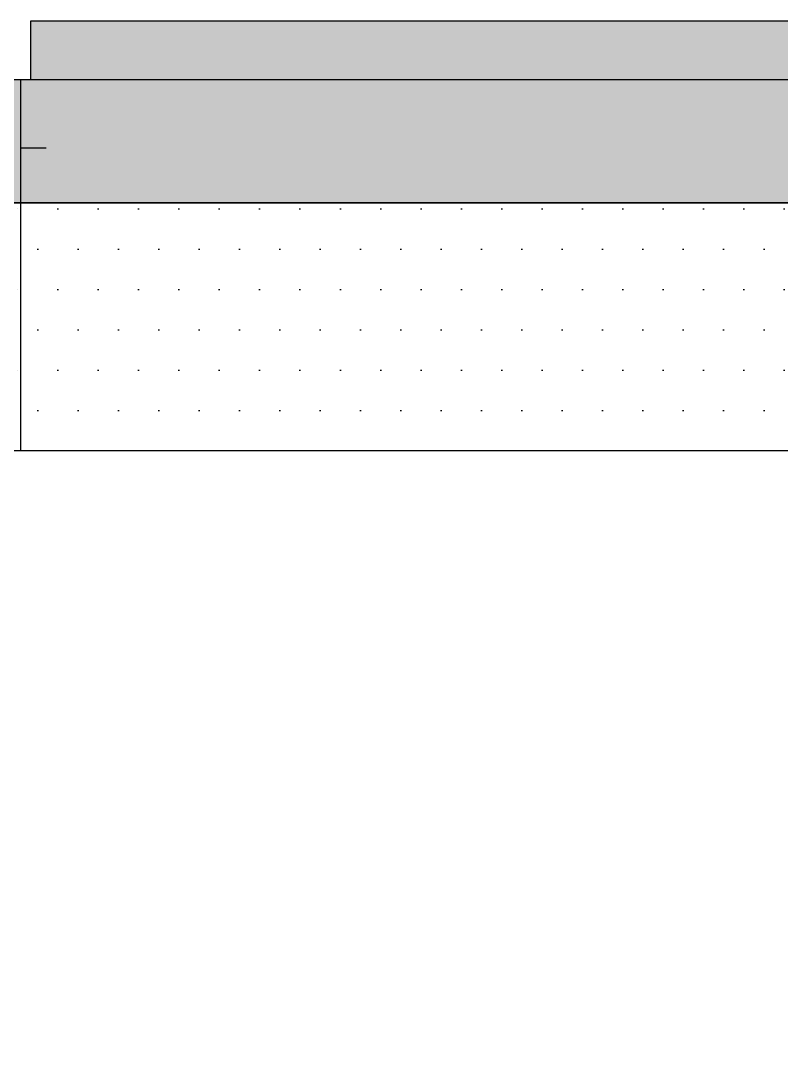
# Model space of a CAD drawing. Header units: millimetres. Extents: x 652937 to 1670132, y 1473552 to 2851037.
# Drawn here: x 707492 to 708240, y 1492962 to 1493983 of the extents above; entities that cross this region are included whole.
import ezdxf

# ---------------------------------------------------------------- set-up
doc = ezdxf.new("R2010")
doc.units = ezdxf.units.MM
for name, pattern in [('HIDDEN', [0.375, 0.25, -0.125]), ('XKITLINE00', [0]), ('XKITLINE02', [4, 2, -2])]:
    doc.linetypes.add(name, pattern=pattern)
doc.layers.get('Defpoints').update_dxf_attribs({"color": 255})
for name, color, linetype in [('000 - CONCRETE_COL_HATCH_', 251, 'Continuous'), ('000 - CONCRETE_COL_WIPEOUT_', 250, 'Continuous'), ('000 - CONCRETE_WALL_MAIN_COLOR_4', 4, 'Continuous'), ('000 - EXISTING_PRECAST_MAIN_COLOR_1', 1, 'Continuous'), ('010 - ASPG_FLASHING_HATCH_', 251, 'Continuous'), ('010 - ASPG_FLASHING_MAIN_COLOR_2', 2, 'Continuous'), ('010 - ASPG_FLASHING_MAIN_COLOR_4', 4, 'Continuous'), ('010 - ASPG_FLASHING_WIPEOUT_', 250, 'Continuous'), ('010 - ASPG_FLASING_WIPEOUT_', 250, 'Continuous')]:
    doc.layers.add(name, color=color, linetype=linetype)
doc.layers.add('A-230-M_FLOOR', color=2, linetype='Continuous', lineweight=25)
doc.layers.add('A-WALL', color=2, linetype='Continuous', lineweight=25)
pattern_1 = [(0, (0, 0), (3.96875, 7.9375), [0, -7.9375])]
pattern_2 = [(0, (0, 0), (19.84375, 39.6875), [0, -39.6875])]

# ---------------------------------------------------------------- blocks, each defined once
blk = doc.blocks.new('opening')
at = {"layer": 'A-230-M_FLOOR', "color": 15, "linetype": 'HIDDEN', "ltscale": 30}
blk.add_lwpolyline([(6.9598, 13.7349), (23.2129, 1.6973)], dxfattribs=at)
blk = doc.blocks.new('*U8396')
blk.add_wipeout([(740, 75), (740, -75), (-740, -75), (-740, 75)]).dxf.layer = '000 - CONCRETE_COL_WIPEOUT_'
at = {"layer": '000 - CONCRETE_COL_HATCH_'}
h = blk.add_hatch(dxfattribs=at)
h.set_pattern_fill('AR-CONC', color=256, scale=0.05, style=0)
h.paths.add_polyline_path([(-740, -75), (-740, 75), (740, 75), (740, -75)])
at = {"layer": '000 - CONCRETE_WALL_MAIN_COLOR_4'}
blk.add_lwpolyline([(-740, -75), (-740, 75), (740, 75), (740, -75), (-740, -75)], close=True, dxfattribs=at)
blk = doc.blocks.new('W-1-PP18-ST_ENT3_REV02_20260413-050421_PP18_ENT3_MAIN_PLAN')
at = {"layer": '000 - EXISTING_PRECAST_MAIN_COLOR_1', "linetype": 'HIDDEN', "lineweight": 0, "ltscale": 8}
for p, q in [((8655, 1330), (7175, 1330)), ((7175, 1180), (7175, 1330)), ((8655, 1180), (7175, 1180))]:
    blk.add_line(p, q, dxfattribs=at)
at = {"layer": '000 - EXISTING_PRECAST_MAIN_COLOR_1', "linetype": 'XKITLINE02', "lineweight": 0}
for p, q in [((7375, 1190), (7375, 1180)), ((7575, 1190), (7375, 1190)), ((7575, 1190), (7575, 1180)), ((7575, 1180), (7375, 1180)), ((7500, 1180), (7450, 1180)), ((7495, 1180), (7495, 1040)), ((7375, 1154), (7375, 954)), ((7575, 1154), (7375, 1154)), ((7450, 1155), (7450, 1040)), ((7500, 1155), (7500, 1040)), ((7575, 954), (7575, 1154)), ((7450, 1040), (7500, 1040)), ((7375, 954), (7575, 954))]:
    blk.add_line(p, q, dxfattribs=at)
at = {"layer": '000 - EXISTING_PRECAST_MAIN_COLOR_1', "linetype": 'XKITLINE00', "lineweight": 0}
for p, q in [((7450, 1180), (7450, 1155)), ((7500, 1155), (7500, 1180))]:
    blk.add_line(p, q, dxfattribs=at)
at = {"layer": 'A-WALL', "color": 2, "lineweight": 13}
blk.add_lwpolyline([(5165, 1155.8), (13175, 1155.9)], dxfattribs=at)
at = {"color": 4, "xscale": 1000, "yscale": 1000, "zscale": 1000, "rotation": 90.00830806532032}
blk.add_blockref('opening', (9903.2, -22408.6), dxfattribs=at)
blk.add_blockref('*U8396', (7915, 1255))
blk = doc.blocks.new('*U9124')
blk.add_wipeout([(0, -52), (918.7, -52), (918.7, -296), (0, -296)]).dxf.layer = '010 - ASPG_FLASHING_WIPEOUT_'
at = {"layer": '010 - ASPG_FLASHING_HATCH_'}
h = blk.add_hatch(dxfattribs=at)
h.set_pattern_fill('DOTS', color=256, scale=0.5)
h.set_pattern_definition(pattern_2)
h.paths.add_polyline_path([(0, -52), (918.7, -52), (918.7, -296), (0, -296)])
at = {"layer": '010 - ASPG_FLASHING_MAIN_COLOR_2'}
blk.add_lwpolyline([(0, -52), (918.7, -52), (918.7, -296), (0, -296)], close=True, dxfattribs=at)
blk.add_wipeout([(0, 69.3), (918.7, 69.3), (918.7, -52), (0, -52)]).dxf.layer = '010 - ASPG_FLASING_WIPEOUT_'
at = {"layer": '010 - ASPG_FLASHING_HATCH_'}
h = blk.add_hatch(dxfattribs=at)
h.set_pattern_fill('DOTS', color=256, scale=0.1)
h.set_pattern_definition(pattern_1)
h.paths.add_polyline_path([(0, 69.3), (918.7, 69.3), (918.7, -52), (0, -52)])
at = {"layer": '010 - ASPG_FLASHING_MAIN_COLOR_4'}
blk.add_lwpolyline([(0, 69.3), (918.7, 69.3), (918.7, -52), (0, -52)], close=True, dxfattribs=at)
at = {"layer": 'Defpoints'}
blk.add_line((0, 2), (25, 2), dxfattribs=at)
blk.add_line((0, 2), (25, 2), dxfattribs=at)
blk = doc.blocks.new('*U9122')
blk.add_wipeout([(0, -52), (2250, -52), (2250, -296), (0, -296)]).dxf.layer = '010 - ASPG_FLASHING_WIPEOUT_'
at = {"layer": '010 - ASPG_FLASHING_HATCH_'}
h = blk.add_hatch(dxfattribs=at)
h.set_pattern_fill('DOTS', color=256, scale=0.5)
h.set_pattern_definition(pattern_2)
h.paths.add_polyline_path([(0, -52), (2250, -52), (2250, -296), (0, -296)])
at = {"layer": '010 - ASPG_FLASHING_MAIN_COLOR_2'}
blk.add_lwpolyline([(0, -52), (2250, -52), (2250, -296), (0, -296)], close=True, dxfattribs=at)
blk.add_wipeout([(0, 69.3), (2250, 69.3), (2250, -52), (0, -52)]).dxf.layer = '010 - ASPG_FLASING_WIPEOUT_'
at = {"layer": '010 - ASPG_FLASHING_HATCH_'}
h = blk.add_hatch(dxfattribs=at)
h.set_pattern_fill('DOTS', color=256, scale=0.1)
h.set_pattern_definition(pattern_1)
h.paths.add_polyline_path([(0, 69.3), (2250, 69.3), (2250, -52), (0, -52)])
at = {"layer": '010 - ASPG_FLASHING_MAIN_COLOR_4'}
blk.add_lwpolyline([(0, 69.3), (2250, 69.3), (2250, -52), (0, -52)], close=True, dxfattribs=at)
blk = doc.blocks.new('W-1-PP18-ST_ENT3_REV02_20260618-221618_LOPF_FLASHING')
blk.add_blockref('*U9122', (5048.5, 1252.2))
blk.add_blockref('*U9124', (7298.5, 1252.2))

msp = doc.modelspace()

# ---------------------------------------------------------------- block references
at = {"color": 6}
msp.add_blockref('W-1-PP18-ST_ENT3_REV02_20260413-050421_PP18_ENT3_MAIN_PLAN', (700327.4222, 1492652.7123), dxfattribs=at)

# ---------------------------------------------------------------- next in the draw order: block references
msp.add_blockref('W-1-PP18-ST_ENT3_REV02_20260618-221618_LOPF_FLASHING', (700193.9006, 1492603.5552))

doc.saveas('drawing.dxf')
